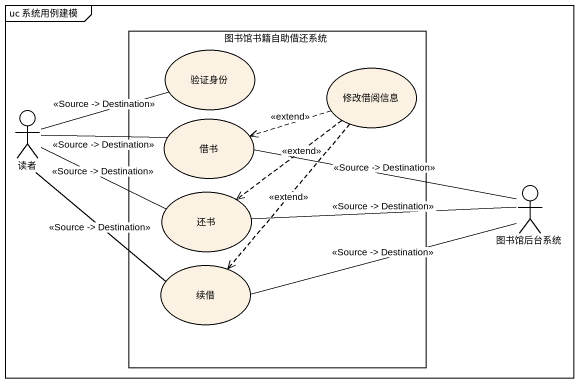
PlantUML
@startuml
mainframe uc 系统用例建模
rectangle 图书馆书籍自助借还系统 {
  usecase 验证身份
  usecase 修改借阅信息
  usecase 借书
  usecase 还书
  usecase 续借
}
actor 读者
actor 图书馆后台系统
修改借阅信息 .left.> 借书 : <<extend>>
修改借阅信息 ..> 还书 : <<extend>>
修改借阅信息 ..> 续借 : <<extend>>
读者 -right- 验证身份 : <<Source -> Destination>>
读者 -right- 借书 : <<Source -> Destination>>
读者 -right- 还书 : <<Source -> Destination>>
读者 -- 续借 : <<Source -> Destination>>
借书 -right- 图书馆后台系统 : <<Source -> Destination>>
还书 -right- 图书馆后台系统 : <<Source -> Destination>>
续借 -right- 图书馆后台系统 : <<Source -> Destination>>
@enduml
